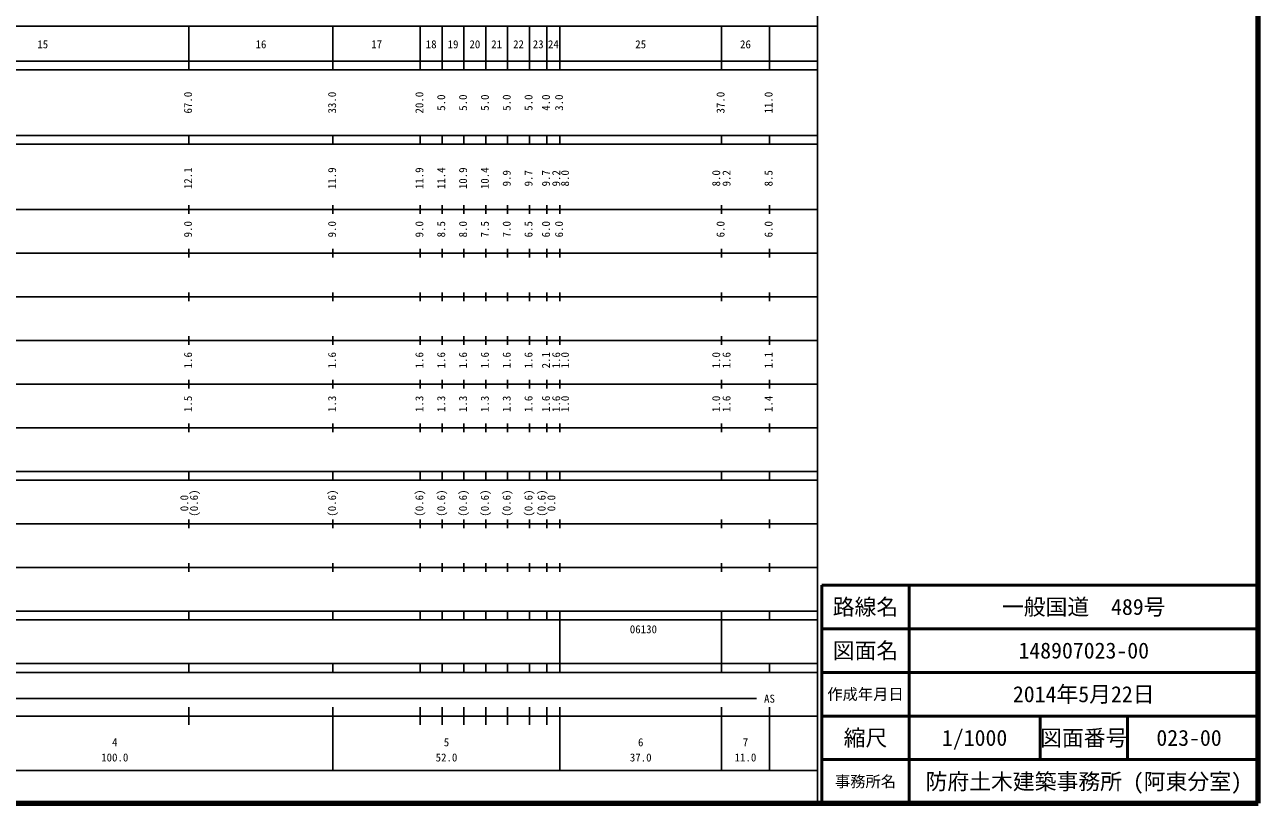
# Model space of a CAD drawing. Units: millimetres on the paper, enlarged 1000 times. Extents: x 40000 to 680000, y 20000 to 380000.
# Drawn here: x 397363 to 680000, y 20000 to 198357 of the extents above; entities that cross this region are included whole.
import ezdxf
from ezdxf.enums import TextEntityAlignment as Align

# ---------------------------------------------------------------- set-up
doc = ezdxf.new("R2010")
doc.units = ezdxf.units.MM
doc.header["$LTSCALE"] = 1000
for name, color, linetype, lineweight in [('M-TTL', 2, 'Continuous', 140), ('M-TTL-BAND', 7, 'Continuous', 25), ('M-TTL-FRAM', 2, 'Continuous', 50), ('M-TTL-LINE', 7, 'Continuous', 50)]:
    doc.layers.add(name, color=color, linetype=linetype, lineweight=lineweight)
doc.layers.add('M-TTL-TXT', color=7, linetype='Continuous')
doc.styles.add('ＭＳ ゴシック', font='')
doc.styles.get('ＭＳ ゴシック').set_extended_font_data('MS Gothic')

msp = doc.modelspace()

# ---------------------------------------------------------------- linework, layer by layer
at = {"layer": 'M-TTL'}
for p, q in [((680000, 20000), (680000, 380000)), ((40000, 20000), (680000, 20000))]:
    msp.add_line(p, q, dxfattribs=at)
at = {"layer": 'M-TTL-BAND'}
for p, q in [((579000, 20000), (579000, 370000)), ((68000, 198000), (579000, 198000)), ((435000, 188000), (435000, 198000)), ((468000, 188000), (468000, 198000)), ((488000, 188000), (488000, 198000)), ((493000, 188000), (493000, 198000)), ((498000, 188000), (498000, 198000)), ((503000, 188000), (503000, 198000)), ((508000, 188000), (508000, 198000)), ((513000, 188000), (513000, 198000)), ((517000, 188000), (517000, 198000)), ((520000, 188000), (520000, 198000)), ((557000, 188000), (557000, 198000)), ((568000, 188000), (568000, 198000)), ((40000, 190000), (579000, 190000)), ((40000, 188000), (579000, 188000)), ((40000, 173000), (579000, 173000)), ((435000, 171000), (435000, 173000)), ((468000, 171000), (468000, 173000)), ((488000, 171000), (488000, 173000)), ((493000, 171000), (493000, 173000)), ((498000, 171000), (498000, 173000)), ((503000, 171000), (503000, 173000)), ((508000, 171000), (508000, 173000)), ((513000, 171000), (513000, 173000)), ((517000, 171000), (517000, 173000)), ((520000, 171000), (520000, 173000)), ((557000, 171000), (557000, 173000)), ((568000, 171000), (568000, 173000)), ((40000, 171000), (579000, 171000)), ((40000, 156000), (579000, 156000)), ((435000, 155000), (435000, 157000)), ((468000, 155000), (468000, 157000)), ((488000, 155000), (488000, 157000)), ((493000, 155000), (493000, 157000)), ((498000, 155000), (498000, 157000)), ((503000, 155000), (503000, 157000)), ((508000, 155000), (508000, 157000)), ((513000, 155000), (513000, 157000)), ((517000, 155000), (517000, 157000)), ((520000, 155000), (520000, 157000)), ((557000, 155000), (557000, 157000)), ((568000, 155000), (568000, 157000)), ((435000, 145000), (435000, 147000)), ((468000, 145000), (468000, 147000)), ((488000, 145000), (488000, 147000)), ((493000, 145000), (493000, 147000)), ((498000, 145000), (498000, 147000)), ((503000, 145000), (503000, 147000)), ((508000, 145000), (508000, 147000)), ((513000, 145000), (513000, 147000)), ((517000, 145000), (517000, 147000)), ((520000, 145000), (520000, 147000)), ((557000, 145000), (557000, 147000)), ((568000, 145000), (568000, 147000)), ((46000, 146000), (579000, 146000)), ((52000, 136000), (579000, 136000)), ((435000, 135000), (435000, 137000)), ((468000, 135000), (468000, 137000)), ((488000, 135000), (488000, 137000)), ((493000, 135000), (493000, 137000)), ((498000, 135000), (498000, 137000)), ((503000, 135000), (503000, 137000)), ((508000, 135000), (508000, 137000)), ((513000, 135000), (513000, 137000)), ((517000, 135000), (517000, 137000)), ((520000, 135000), (520000, 137000)), ((557000, 135000), (557000, 137000)), ((568000, 135000), (568000, 137000)), ((46000, 126000), (579000, 126000)), ((435000, 125000), (435000, 127000)), ((468000, 125000), (468000, 127000)), ((488000, 125000), (488000, 127000)), ((493000, 125000), (493000, 127000)), ((498000, 125000), (498000, 127000)), ((503000, 125000), (503000, 127000)), ((508000, 125000), (508000, 127000)), ((513000, 125000), (513000, 127000)), ((517000, 125000), (517000, 127000)), ((520000, 125000), (520000, 127000)), ((557000, 125000), (557000, 127000)), ((568000, 125000), (568000, 127000)), ((52000, 116000), (579000, 116000)), ((435000, 115000), (435000, 117000)), ((468000, 115000), (468000, 117000)), ((488000, 115000), (488000, 117000)), ((493000, 115000), (493000, 117000)), ((498000, 115000), (498000, 117000)), ((503000, 115000), (503000, 117000)), ((508000, 115000), (508000, 117000)), ((513000, 115000), (513000, 117000)), ((517000, 115000), (517000, 117000)), ((520000, 115000), (520000, 117000)), ((557000, 115000), (557000, 117000)), ((568000, 115000), (568000, 117000)), ((46000, 106000), (579000, 106000)), ((435000, 105000), (435000, 107000)), ((468000, 105000), (468000, 107000)), ((488000, 105000), (488000, 107000)), ((493000, 105000), (493000, 107000)), ((498000, 105000), (498000, 107000)), ((503000, 105000), (503000, 107000)), ((508000, 105000), (508000, 107000)), ((513000, 105000), (513000, 107000)), ((517000, 105000), (517000, 107000)), ((520000, 105000), (520000, 107000)), ((557000, 105000), (557000, 107000)), ((568000, 105000), (568000, 107000)), ((40000, 96000), (579000, 96000)), ((40000, 94000), (579000, 94000)), ((435000, 94000), (435000, 96000)), ((468000, 94000), (468000, 96000)), ((488000, 94000), (488000, 96000)), ((493000, 94000), (493000, 96000)), ((498000, 94000), (498000, 96000)), ((503000, 94000), (503000, 96000)), ((508000, 94000), (508000, 96000)), ((513000, 94000), (513000, 96000)), ((517000, 94000), (517000, 96000)), ((520000, 94000), (520000, 96000)), ((557000, 94000), (557000, 96000)), ((568000, 94000), (568000, 96000)), ((435000, 83000), (435000, 85000)), ((468000, 83000), (468000, 85000)), ((488000, 83000), (488000, 85000)), ((493000, 83000), (493000, 85000)), ((498000, 83000), (498000, 85000)), ((503000, 83000), (503000, 85000)), ((508000, 83000), (508000, 85000)), ((513000, 83000), (513000, 85000)), ((517000, 83000), (517000, 85000)), ((520000, 83000), (520000, 85000)), ((557000, 83000), (557000, 85000)), ((568000, 83000), (568000, 85000)), ((49000, 84000), (579000, 84000)), ((40000, 74000), (579000, 74000)), ((435000, 73000), (435000, 75000)), ((468000, 73000), (468000, 75000)), ((488000, 73000), (488000, 75000)), ((493000, 73000), (493000, 75000)), ((498000, 73000), (498000, 75000)), ((503000, 73000), (503000, 75000)), ((508000, 73000), (508000, 75000)), ((513000, 73000), (513000, 75000)), ((517000, 73000), (517000, 75000)), ((520000, 73000), (520000, 75000)), ((557000, 73000), (557000, 75000)), ((568000, 73000), (568000, 75000)), ((40000, 64000), (579000, 64000)), ((435000, 62000), (435000, 64000)), ((468000, 62000), (468000, 64000)), ((488000, 62000), (488000, 64000)), ((493000, 62000), (493000, 64000)), ((498000, 62000), (498000, 64000)), ((503000, 62000), (503000, 64000)), ((508000, 62000), (508000, 64000)), ((513000, 62000), (513000, 64000)), ((517000, 62000), (517000, 64000)), ((520000, 62000), (520000, 64000)), ((557000, 62000), (557000, 64000)), ((568000, 62000), (568000, 64000)), ((40000, 62000), (579000, 62000)), ((520000, 52000), (520000, 62000)), ((557000, 52000), (557000, 62000)), ((40000, 52000), (579000, 52000)), ((435000, 50000), (435000, 52000)), ((468000, 50000), (468000, 52000)), ((488000, 50000), (488000, 52000)), ((493000, 50000), (493000, 52000)), ((498000, 50000), (498000, 52000)), ((503000, 50000), (503000, 52000)), ((508000, 50000), (508000, 52000)), ((513000, 50000), (513000, 52000)), ((517000, 50000), (517000, 52000)), ((520000, 50000), (520000, 52000)), ((557000, 50000), (557000, 52000)), ((568000, 50000), (568000, 52000)), ((40000, 50000), (579000, 50000)), ((71000, 44000), (565000, 44000)), ((40000, 40000), (579000, 40000)), ((435000, 38000), (435000, 42000)), ((468000, 27500), (468000, 42000)), ((488000, 38000), (488000, 42000)), ((493000, 38000), (493000, 42000)), ((498000, 38000), (498000, 42000)), ((503000, 38000), (503000, 42000)), ((508000, 38000), (508000, 42000)), ((513000, 38000), (513000, 42000)), ((517000, 38000), (517000, 42000)), ((520000, 27500), (520000, 42000)), ((557000, 27500), (557000, 42000)), ((568000, 27500), (568000, 42000)), ((68000, 27500), (579000, 27500))]:
    msp.add_line(p, q, dxfattribs=at)
at = {"layer": 'M-TTL-FRAM'}
for p, q in [((680000, 70000), (580000, 70000)), ((580000, 70000), (580000, 20000))]:
    msp.add_line(p, q, dxfattribs=at)
at = {"layer": 'M-TTL-LINE'}
for p, q in [((600000, 70000), (600000, 20000)), ((680000, 60000), (580000, 60000)), ((680000, 50000), (580000, 50000)), ((680000, 40000), (580000, 40000)), ((630000, 40000), (630000, 30000)), ((650000, 40000), (650000, 30000)), ((680000, 30000), (580000, 30000))]:
    msp.add_line(p, q, dxfattribs=at)

# ---------------------------------------------------------------- texts
at = {"layer": 'M-TTL-BAND', "style": 'ＭＳ ゴシック'}
for s, p in [('15', (401500, 192405)), ('16', (451500, 192405)), ('17', (478000, 192405)), ('18', (490500, 192405)), ('19', (495500, 192405)), ('20', (500500, 192405)), ('21', (505500, 192405)), ('22', (510500, 192405)), ('23', (515000, 192405)), ('24', (518500, 192405)), ('25', (538500, 192405)), ('26', (562500, 192405)), ('AS', (568000, 42500)), ('4', (418000, 32523)), ('5', (494000, 32523)), ('6', (538500, 32523)), ('7', (562500, 32523)), ('100.0', (418000, 29033)), ('52.0', (494000, 29033)), ('37.0', (538500, 29033)), ('11.0', (562500, 29033))]:
    msp.add_text(s, height=1833, dxfattribs=at).set_placement(p, align=Align.BOTTOM_CENTER)
for s, p in [('67.0', (436251, 180500)), ('33.0', (469251, 180500)), ('20.0', (489251, 180500)), ('5.0', (494251, 180500)), ('5.0', (499251, 180500)), ('5.0', (504251, 180500)), ('5.0', (509251, 180500)), ('5.0', (514251, 180500)), ('4.0', (518251, 180500)), ('3.0', (521251, 180500)), ('37.0', (558251, 180500)), ('11.0', (569251, 180500)), ('12.1', (436251, 163174)), ('11.9', (469251, 163174)), ('11.9', (489251, 163174)), ('11.4', (494251, 163174)), ('10.9', (499251, 163174)), ('10.4', (504251, 163174)), ('9.9', (509251, 163174)), ('9.7', (514251, 163174)), ('9.7', (518251, 163174)), ('9.2', (520599, 163174)), ('8.0', (522621, 163174)), ('8.0', (557251, 163174)), ('9.2', (559621, 163174)), ('8.5', (569251, 163174)), ('9.0', (436251, 151500)), ('9.0', (469251, 151500)), ('9.0', (489251, 151500)), ('8.5', (494251, 151500)), ('8.0', (499251, 151500)), ('7.5', (504251, 151500)), ('7.0', (509251, 151500)), ('6.5', (514251, 151500)), ('6.0', (518251, 151500)), ('6.0', (521251, 151500)), ('6.0', (558251, 151500)), ('6.0', (569251, 151500)), ('1.6', (436251, 121500)), ('1.6', (469251, 121500)), ('1.6', (489251, 121500)), ('1.6', (494251, 121500)), ('1.6', (499251, 121500)), ('1.6', (504251, 121500)), ('1.6', (509251, 121500)), ('1.6', (514251, 121500)), ('2.1', (518251, 121500)), ('1.6', (520591, 121500)), ('1.0', (522621, 121500)), ('1.0', (557251, 121500)), ('1.6', (559621, 121500)), ('1.1', (569251, 121500)), ('1.5', (436251, 111500)), ('1.3', (469251, 111500)), ('1.3', (489251, 111500)), ('1.3', (494251, 111500)), ('1.3', (499251, 111500)), ('1.3', (504251, 111500)), ('1.3', (509251, 111500)), ('1.6', (514251, 111500)), ('1.6', (518251, 111500)), ('1.6', (520591, 111500)), ('1.0', (522621, 111500)), ('1.0', (557251, 111500)), ('1.6', (559621, 111500)), ('1.4', (569251, 111500)), ('0.0', (435390, 88764)), ('(0.6)', (437621, 88764)), ('(0.6)', (469251, 88764)), ('(0.6)', (489251, 88764)), ('(0.6)', (494251, 88764)), ('(0.6)', (499251, 88764)), ('(0.6)', (504251, 88764)), ('(0.6)', (509251, 88764)), ('(0.6)', (514251, 88764)), ('(0.6)', (517251, 88764)), ('0.0', (519484, 88764))]:
    msp.add_text(s, height=1833, rotation=90, dxfattribs=at).set_placement(p, align=Align.BOTTOM_CENTER)
msp.add_text('06130', height=1833, dxfattribs=at).set_placement((536000, 58405), align=Align.BOTTOM_LEFT)
at = {"layer": 'M-TTL-TXT', "style": 'ＭＳ ゴシック'}
for s, height, p in [('路線名', 3666, (590000, 65000)), ('路線名', 3666, (590000, 65000)), ('一般国道\u3000489号', 3666, (640000, 65000)), ('図面名', 3666, (590000, 55000)), ('図面名', 3666, (590000, 55000)), ('148907023-00', 3666, (640000, 55000)), ('作成年月日', 2566, (590000, 45000)), ('作成年月日', 2566, (590000, 45000)), ('2014年5月22日', 3666, (640000, 45000)), ('縮尺', 3666, (590000, 35000)), ('縮尺', 3666, (590000, 35000)), ('1/1000', 3666, (615000, 35000)), ('図面番号', 3666, (640000, 35000)), ('図面番号', 3666, (640000, 35000)), ('023-00', 3666, (664125, 35000)), ('事務所名', 2566, (590000, 25000)), ('事務所名', 2566, (590000, 25000)), ('防府土木建築事務所 (阿東分室)', 3666, (640000, 25000))]:
    msp.add_text(s, height=height, dxfattribs=at).set_placement(p, align=Align.MIDDLE_CENTER)

doc.saveas('drawing.dxf')
